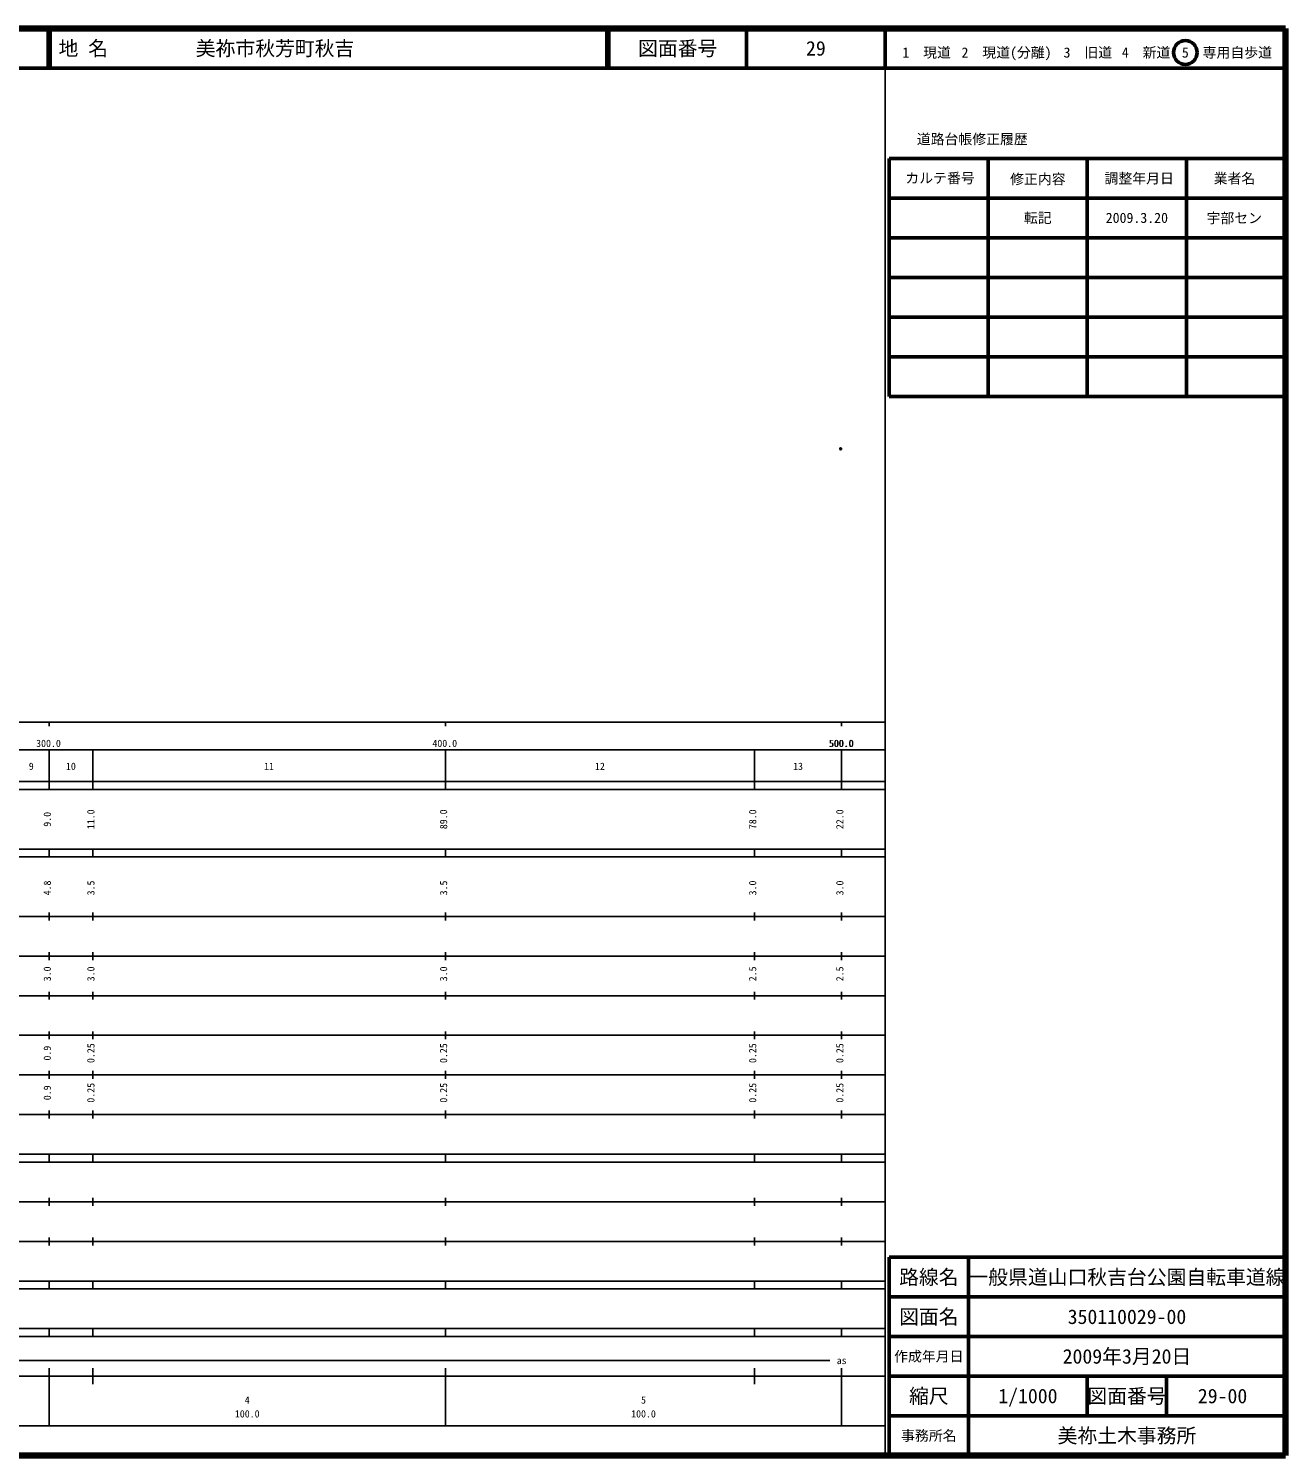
# Model space of a CAD drawing. Units: millimetres on the paper. Extents: x 40 to 680, y 20 to 380.
# Drawn here: x 362.8 to 680, y 20 to 380 of the extents above; entities that cross this region are included whole.
import ezdxf
from ezdxf.enums import TextEntityAlignment as Align

# ---------------------------------------------------------------- set-up
doc = ezdxf.new("R2010")
doc.units = ezdxf.units.MM
doc.header["$PDMODE"] = 32
doc.header["$PDSIZE"] = 0.5
doc.layers.add('M-OTRS', color=6, linetype='Continuous')
doc.layers.add('M-TTL-TXT', color=7, linetype='Continuous')
for name, color, linetype, lineweight in [('M-TTL', 2, 'Continuous', 140), ('M-TTL-BAND', 7, 'Continuous', 25), ('M-TTL-FRAM', 2, 'Continuous', 50), ('M-TTL-LINE', 7, 'Continuous', 50)]:
    doc.layers.add(name, color=color, linetype=linetype, lineweight=lineweight)
doc.styles.add('ＭＳ ゴシック', font='')
doc.styles.get('ＭＳ ゴシック').set_extended_font_data('MS Gothic')

msp = doc.modelspace()

# ---------------------------------------------------------------- linework, layer by layer
at = {"layer": 'M-OTRS'}
msp.add_point((567.752, 273.975), dxfattribs=at)
at = {"layer": 'M-TTL'}
for p, q in [((680, 380), (40, 380)), ((680, 20), (680, 380)), ((40, 20), (680, 20))]:
    msp.add_line(p, q, dxfattribs=at)
at = {"layer": 'M-TTL-BAND'}
for p, q in [((579, 20), (579, 370)), ((40, 205), (579, 205)), ((368, 205), (368, 204)), ((468, 205), (468, 204)), ((568, 205), (568, 204)), ((68, 198), (579, 198)), ((368, 188), (368, 198)), ((379, 188), (379, 198)), ((468, 188), (468, 198)), ((546, 188), (546, 198)), ((568, 188), (568, 198)), ((40, 190), (579, 190)), ((40, 188), (579, 188)), ((40, 173), (579, 173)), ((368, 171), (368, 173)), ((379, 171), (379, 173)), ((468, 171), (468, 173)), ((546, 171), (546, 173)), ((568, 171), (568, 173)), ((40, 171), (579, 171)), ((40, 156), (579, 156)), ((368, 155), (368, 157)), ((379, 155), (379, 157)), ((468, 155), (468, 157)), ((546, 155), (546, 157)), ((568, 155), (568, 157)), ((46, 146), (579, 146)), ((368, 145), (368, 147)), ((379, 145), (379, 147)), ((468, 145), (468, 147)), ((546, 145), (546, 147)), ((568, 145), (568, 147)), ((368, 135), (368, 137)), ((379, 135), (379, 137)), ((468, 135), (468, 137)), ((546, 135), (546, 137)), ((568, 135), (568, 137)), ((52, 136), (579, 136)), ((46, 126), (579, 126)), ((368, 125), (368, 127)), ((379, 125), (379, 127)), ((468, 125), (468, 127)), ((546, 125), (546, 127)), ((568, 125), (568, 127)), ((52, 116), (579, 116)), ((368, 115), (368, 117)), ((379, 115), (379, 117)), ((468, 115), (468, 117)), ((546, 115), (546, 117)), ((568, 115), (568, 117)), ((46, 106), (579, 106)), ((368, 105), (368, 107)), ((379, 105), (379, 107)), ((468, 105), (468, 107)), ((546, 105), (546, 107)), ((568, 105), (568, 107)), ((40, 96), (579, 96)), ((40, 94), (579, 94)), ((368, 94), (368, 96)), ((379, 94), (379, 96)), ((468, 94), (468, 96)), ((546, 94), (546, 96)), ((568, 94), (568, 96)), ((49, 84), (579, 84)), ((368, 83), (368, 85)), ((379, 83), (379, 85)), ((468, 83), (468, 85)), ((546, 83), (546, 85)), ((568, 83), (568, 85)), ((40, 74), (579, 74)), ((368, 73), (368, 75)), ((379, 73), (379, 75)), ((468, 73), (468, 75)), ((546, 73), (546, 75)), ((568, 73), (568, 75)), ((40, 64), (579, 64)), ((40, 62), (579, 62)), ((368, 62), (368, 64)), ((379, 62), (379, 64)), ((468, 62), (468, 64)), ((546, 62), (546, 64)), ((568, 62), (568, 64)), ((40, 52), (579, 52)), ((368, 50), (368, 52)), ((379, 50), (379, 52)), ((468, 50), (468, 52)), ((546, 50), (546, 52)), ((568, 50), (568, 52)), ((40, 50), (579, 50)), ((71, 44), (565, 44)), ((40, 40), (579, 40)), ((368, 27.5), (368, 42)), ((379, 38), (379, 42)), ((468, 27.5), (468, 42)), ((546, 38), (546, 42)), ((568, 27.5), (568, 42)), ((68, 27.5), (579, 27.5))]:
    msp.add_line(p, q, dxfattribs=at)
at = {"layer": 'M-TTL-FRAM'}
for p, q in [((580, 347.197), (580, 287.197)), ((580, 347.197), (680, 347.197)), ((580, 287.197), (680, 287.197)), ((680, 70), (580, 70)), ((580, 70), (580, 20))]:
    msp.add_line(p, q, dxfattribs=at)
at = {"layer": 'M-TTL-LINE'}
for p, q in [((367.75, 380), (367.75, 370)), ((368.25, 380), (368.25, 370)), ((508.747, 380), (508.747, 370)), ((509.247, 380), (509.247, 370)), ((543.997, 380), (543.997, 370)), ((579, 380), (579, 370)), ((40, 370), (680, 370)), ((605, 347.197), (605, 287.197)), ((630, 347.197), (630, 287.197)), ((655, 347.197), (655, 287.197)), ((580, 337.197), (680, 337.197)), ((580, 327.197), (680, 327.197)), ((580, 317.197), (680, 317.197)), ((580, 307.197), (680, 307.197)), ((580, 297.197), (680, 297.197)), ((600, 70), (600, 20)), ((680, 60), (580, 60)), ((680, 50), (580, 50)), ((680, 40), (580, 40)), ((630, 40), (630, 30)), ((650, 40), (650, 30)), ((680, 30), (580, 30))]:
    msp.add_line(p, q, dxfattribs=at)
msp.add_circle((654.735, 373.958), 3, dxfattribs=at)

# ---------------------------------------------------------------- texts
at = {"layer": 'M-TTL-BAND', "style": 'ＭＳ ゴシック'}
for s, p in [('300.0', (367.844, 198.195)), ('400.0', (467.844, 198.195)), ('500.0', (567.844, 198.195)), ('500.0', (568, 198.195)), ('9', (363.5, 192.405)), ('10', (373.5, 192.405)), ('11', (423.5, 192.405)), ('12', (507, 192.405)), ('13', (557, 192.405)), ('as', (568, 42.5)), ('4', (418, 32.523)), ('5', (518, 32.523)), ('100.0', (418, 29.033)), ('100.0', (518, 29.033))]:
    msp.add_text(s, height=1.833, dxfattribs=at).set_placement(p, align=Align.BOTTOM_CENTER)
for s, p in [('9.0', (369, 180.5)), ('11.0', (380, 180.5)), ('89.0', (469, 180.5)), ('78.0', (547, 180.5)), ('22.0', (569, 180.5)), ('4.8', (369, 163.174)), ('3.5', (380, 163.174)), ('3.5', (469, 163.174)), ('3.0', (547, 163.174)), ('3.0', (569, 163.174)), ('3.0', (369, 141.5)), ('3.0', (380, 141.5)), ('3.0', (469, 141.5)), ('2.5', (547, 141.5)), ('2.5', (569, 141.5)), ('0.9', (369, 121.5)), ('0.25', (380, 121.5)), ('0.25', (469, 121.5)), ('0.25', (547, 121.5)), ('0.25', (569, 121.5)), ('0.9', (369, 111.5)), ('0.25', (380, 111.5)), ('0.25', (469, 111.5)), ('0.25', (547, 111.5)), ('0.25', (569, 111.5))]:
    msp.add_text(s, height=1.833, rotation=90, dxfattribs=at).set_placement(p, align=Align.BOTTOM_CENTER)
at = {"layer": 'M-TTL-TXT', "style": 'ＭＳ ゴシック'}
for s, p in [('地 名', (370.38, 375)), ('美祢市秋芳町秋吉', (405.024, 375))]:
    msp.add_text(s, height=3.666, dxfattribs=at).set_placement(p, align=Align.MIDDLE_LEFT)
for s, height, p in [('図面番号', 3.666, (526.622, 375)), ('29', 3.666, (561.497, 375)), ('1\u3000現道', 2.566, (589.448, 373.958)), ('2\u3000現道(分離)', 2.566, (609.619, 373.958)), ('3\u3000旧道', 2.566, (630.121, 373.958)), ('4\u3000新道', 2.566, (644.824, 373.958)), ('5\u3000専用自歩道', 2.566, (665.228, 373.958)), ('道路台帳修正履歴', 2.566, (600.968, 352.113)), ('カルテ番号', 2.566, (592.839, 342.277)), ('修正内容', 2.566, (617.509, 342.023)), ('調整年月日', 2.566, (643.089, 342.197)), ('業者名', 2.566, (667.134, 342.197)), ('転記', 2.566, (617.5, 332.245)), ('2009.3.20', 2.566, (642.5, 332.245)), ('宇部セン', 2.566, (667.077, 332.189)), ('路線名', 3.666, (590, 65)), ('路線名', 3.666, (590, 65)), ('一般県道山口秋吉台公園自転車道線', 3.666, (640, 65)), ('図面名', 3.666, (590, 55)), ('図面名', 3.666, (590, 55)), ('350110029-00', 3.666, (640, 55)), ('2009年3月20日', 3.666, (640, 45)), ('作成年月日', 2.566, (590, 45)), ('作成年月日', 2.566, (590, 45)), ('縮尺', 3.666, (590, 35)), ('縮尺', 3.666, (590, 35)), ('1/1000', 3.666, (615, 35)), ('図面番号', 3.666, (640, 35)), ('図面番号', 3.666, (640, 35)), ('29-00', 3.666, (664.125, 35)), ('事務所名', 2.566, (590, 25)), ('事務所名', 2.566, (590, 25)), ('美祢土木事務所', 3.666, (640, 25))]:
    msp.add_text(s, height=height, dxfattribs=at).set_placement(p, align=Align.MIDDLE_CENTER)

doc.saveas('drawing.dxf')
